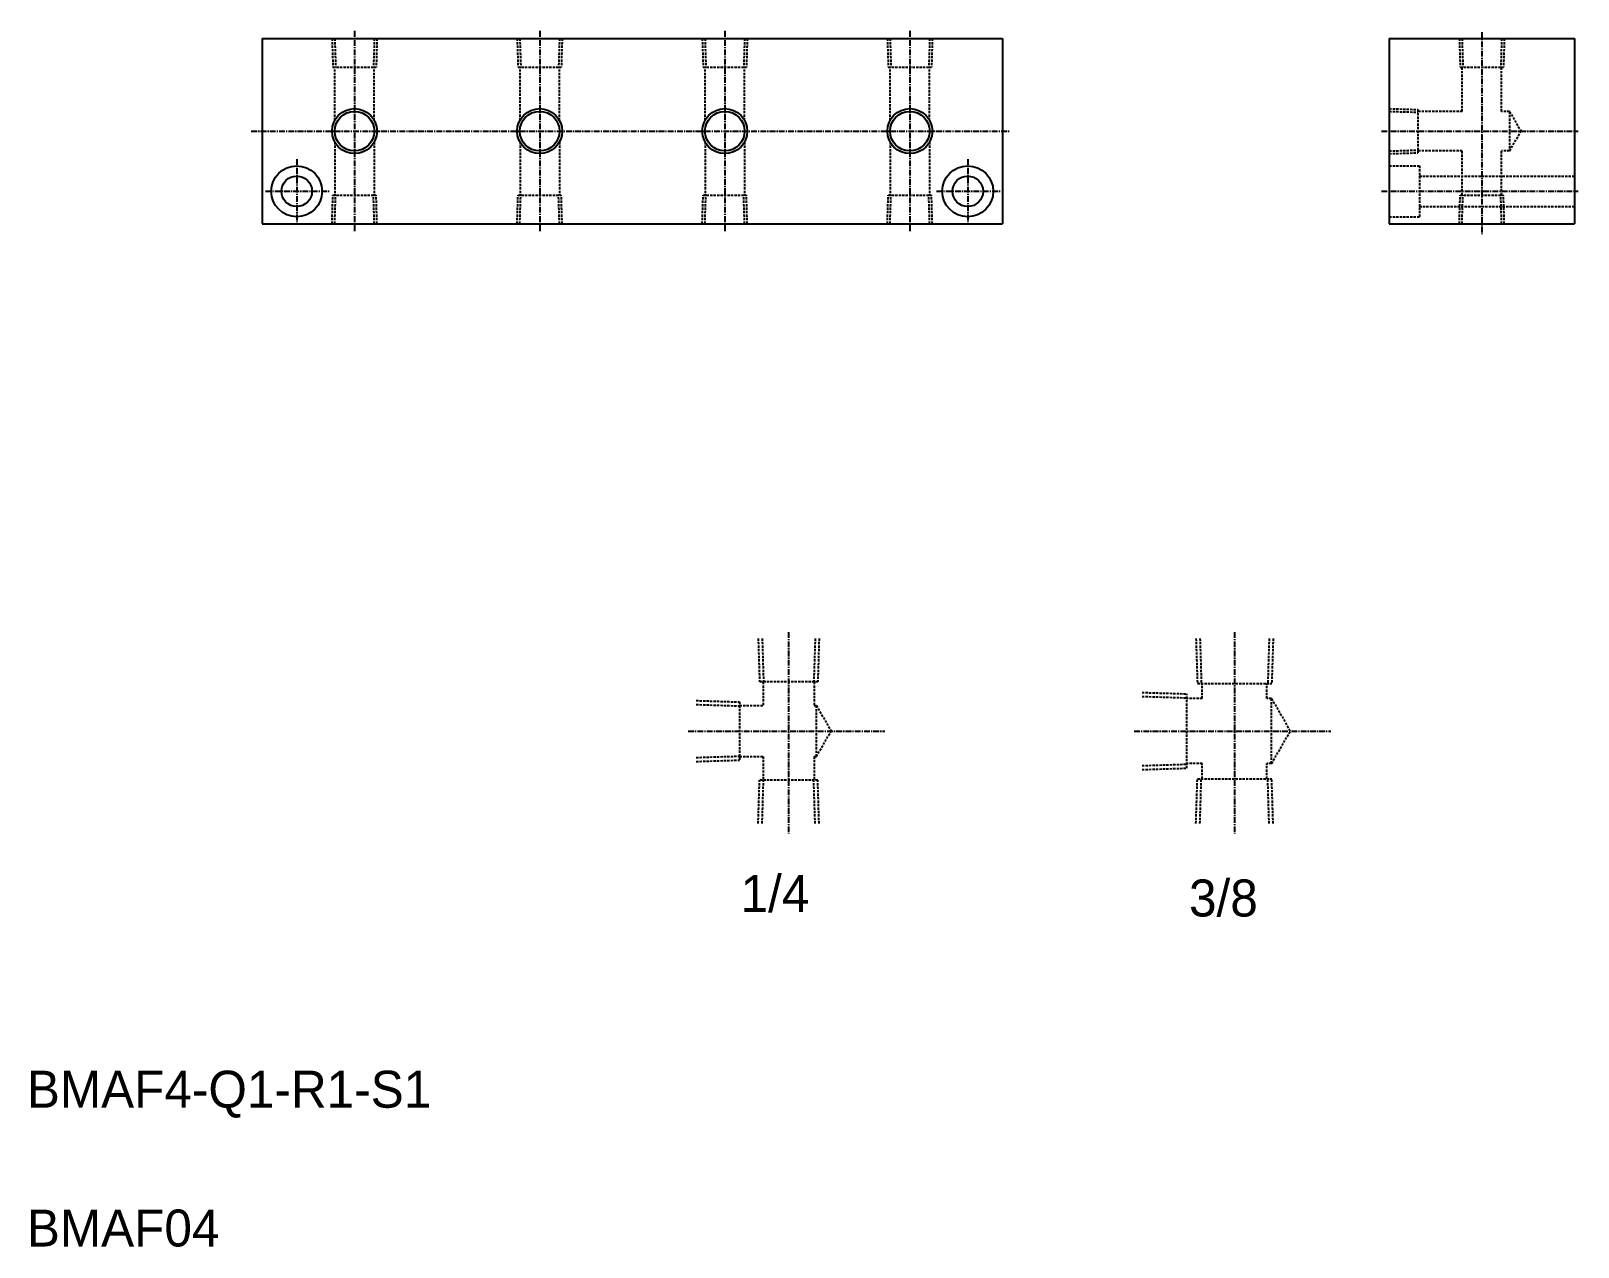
# Model space of a CAD drawing. Extents: x -221 to 113, y 542 to 805.
import ezdxf

# ---------------------------------------------------------------- set-up
doc = ezdxf.new("R2010")
doc.units = 0
doc.linetypes.add('CENTER', pattern=[2, 1.25, -0.25, 0.25, -0.25])
doc.linetypes.add('DASHED', pattern=[0.75, 0.5, -0.25])
doc.layers.get('0').update_dxf_attribs({"linetype": 'CONTINUOUS'})
doc.layers.add('CENTER', color=1, linetype='CENTER')

msp = doc.modelspace()

# ---------------------------------------------------------------- linework, layer by layer
at = {"color": 7, "linetype": 'CONTINUOUS'}
for p, q in [((-170.93, 802.95), (-10.93, 802.95)), ((-170.93, 802.95), (-170.93, 762.95)), ((-10.93, 802.95), (-10.93, 762.95)), ((72.66, 802.95), (112.66, 802.95)), ((72.66, 802.95), (72.66, 762.95)), ((112.66, 802.95), (112.66, 762.95)), ((-170.93, 762.95), (-10.93, 762.95)), ((72.66, 762.95), (112.66, 762.95))]:
    msp.add_line(p, q, dxfattribs=at)
at = {"color": 3, "linetype": 'DASHED'}
for p, q in [((-155.8, 802.95), (-155.6, 796.75)), ((-155.22, 802.95), (-155.02, 796.75)), ((-146.65, 802.95), (-146.84, 796.75)), ((-146.07, 802.95), (-146.26, 796.75)), ((-115.8, 802.95), (-115.6, 796.75)), ((-115.22, 802.95), (-115.02, 796.75)), ((-106.65, 802.95), (-106.84, 796.75)), ((-106.07, 802.95), (-106.26, 796.75)), ((-75.8, 802.95), (-75.6, 796.75)), ((-75.22, 802.95), (-75.02, 796.75)), ((-66.65, 802.95), (-66.84, 796.75)), ((-66.07, 802.95), (-66.26, 796.75)), ((-35.8, 802.95), (-35.6, 796.75)), ((-35.22, 802.95), (-35.02, 796.75)), ((-26.65, 802.95), (-26.84, 796.75)), ((-26.07, 802.95), (-26.26, 796.75)), ((87.8, 802.95), (87.99, 796.75)), ((88.38, 802.95), (88.57, 796.75)), ((96.94, 802.95), (96.75, 796.75)), ((97.52, 802.95), (97.33, 796.75)), ((-155.6, 796.75), (-146.26, 796.75)), ((-155.18, 785.31), (-155.18, 796.75)), ((-146.68, 785.31), (-146.68, 796.75)), ((-115.6, 796.75), (-106.26, 796.75)), ((-115.18, 785.31), (-115.18, 796.75)), ((-106.68, 785.31), (-106.68, 796.75)), ((-75.6, 796.75), (-66.26, 796.75)), ((-75.18, 785.31), (-75.18, 796.75)), ((-66.68, 785.31), (-66.68, 796.75)), ((-35.6, 796.75), (-26.26, 796.75)), ((-35.18, 785.31), (-35.18, 796.75)), ((-26.68, 785.31), (-26.68, 796.75)), ((87.99, 796.75), (97.33, 796.75)), ((88.41, 787.2), (88.41, 796.75)), ((96.91, 787.2), (96.91, 796.75)), ((72.66, 787.81), (78.86, 787.62)), ((72.66, 787.23), (78.86, 787.04)), ((78.86, 787.62), (78.86, 778.28)), ((88.41, 787.2), (78.86, 787.2)), ((98.66, 787.2), (96.91, 787.2)), ((98.66, 787.2), (101.11, 782.95)), ((98.66, 787.2), (98.66, 778.7)), ((98.66, 778.7), (101.11, 782.95)), ((-155.18, 780.58), (-155.18, 769.15)), ((-146.68, 780.58), (-146.68, 769.15)), ((-115.18, 780.58), (-115.18, 769.15)), ((-106.68, 780.58), (-106.68, 769.15)), ((-75.18, 780.58), (-75.18, 769.15)), ((-66.68, 780.58), (-66.68, 769.15)), ((-35.18, 780.58), (-35.18, 769.15)), ((-26.68, 780.58), (-26.68, 769.15)), ((72.66, 778.66), (78.86, 778.86)), ((72.66, 778.08), (78.86, 778.28)), ((88.41, 778.7), (78.86, 778.7)), ((88.41, 769.15), (88.41, 778.7)), ((96.91, 769.15), (96.91, 778.7)), ((98.66, 778.7), (96.91, 778.7)), ((72.66, 775.45), (79.16, 775.45)), ((79.16, 775.45), (79.16, 764.45)), ((79.16, 773.25), (112.66, 773.25)), ((-155.8, 762.95), (-155.6, 769.15)), ((-155.6, 769.15), (-146.26, 769.15)), ((-155.22, 762.95), (-155.02, 769.15)), ((-146.65, 762.95), (-146.84, 769.15)), ((-146.07, 762.95), (-146.26, 769.15)), ((-115.8, 762.95), (-115.6, 769.15)), ((-115.6, 769.15), (-106.26, 769.15)), ((-115.22, 762.95), (-115.02, 769.15)), ((-106.65, 762.95), (-106.84, 769.15)), ((-106.07, 762.95), (-106.26, 769.15)), ((-75.8, 762.95), (-75.6, 769.15)), ((-75.6, 769.15), (-66.26, 769.15)), ((-75.22, 762.95), (-75.02, 769.15)), ((-66.65, 762.95), (-66.84, 769.15)), ((-66.07, 762.95), (-66.26, 769.15)), ((-35.8, 762.95), (-35.6, 769.15)), ((-35.6, 769.15), (-26.26, 769.15)), ((-35.22, 762.95), (-35.02, 769.15)), ((-26.65, 762.95), (-26.84, 769.15)), ((-26.07, 762.95), (-26.26, 769.15)), ((87.8, 762.95), (87.99, 769.15)), ((87.99, 769.15), (97.33, 769.15)), ((88.38, 762.95), (88.57, 769.15)), ((96.94, 762.95), (96.75, 769.15)), ((97.52, 762.95), (97.33, 769.15)), ((79.16, 766.65), (112.66, 766.65)), ((72.66, 764.45), (79.16, 764.45)), ((-63.71, 673.3), (-63.41, 663.9)), ((-62.85, 673.3), (-62.56, 663.9)), ((-51.41, 673.3), (-51.7, 663.9)), ((-50.55, 673.3), (-50.84, 663.9)), ((30.89, 673.3), (31.2, 663.6)), ((31.75, 673.3), (32.05, 663.6)), ((46.7, 673.3), (46.4, 663.6)), ((47.56, 673.3), (47.25, 663.6)), ((-50.84, 663.9), (-63.41, 663.9)), ((-62.63, 663.9), (-62.63, 658.8)), ((-51.63, 663.9), (-51.63, 658.8)), ((31.2, 663.6), (47.25, 663.6)), ((32.23, 660.3), (32.23, 663.6)), ((46.23, 660.3), (46.23, 663.6)), ((-77.13, 659.88), (-67.73, 659.58)), ((-77.13, 659.02), (-67.73, 658.73)), ((-67.73, 659.58), (-67.73, 647.01)), ((-67.73, 658.8), (-62.63, 658.8)), ((-51.63, 658.8), (-51.13, 658.8)), ((-51.13, 647.8), (-51.13, 658.8)), ((-51.13, 658.8), (-47.95, 653.3)), ((19.23, 661.63), (28.93, 661.33)), ((19.23, 660.77), (28.93, 660.47)), ((28.93, 645.27), (28.93, 661.33)), ((32.23, 660.3), (28.93, 660.3)), ((47.23, 660.3), (46.23, 660.3)), ((47.23, 660.3), (51.27, 653.3)), ((47.23, 646.3), (47.23, 660.3)), ((-51.13, 647.8), (-47.95, 653.3)), ((47.23, 646.3), (51.27, 653.3)), ((-77.13, 647.58), (-67.73, 647.87)), ((-77.13, 646.72), (-67.73, 647.01)), ((-67.73, 647.8), (-62.63, 647.8)), ((-62.63, 647.8), (-62.63, 642.7)), ((-51.63, 647.8), (-51.63, 642.7)), ((-51.63, 647.8), (-51.13, 647.8)), ((19.23, 645.82), (28.93, 646.13)), ((19.23, 644.97), (28.93, 645.27)), ((32.23, 646.3), (28.93, 646.3)), ((32.23, 643), (32.23, 646.3)), ((47.23, 646.3), (46.23, 646.3)), ((46.23, 643), (46.23, 646.3)), ((-63.71, 633.3), (-63.41, 642.7)), ((-50.84, 642.7), (-63.41, 642.7)), ((-62.85, 633.3), (-62.56, 642.7)), ((-51.41, 633.3), (-51.7, 642.7)), ((-50.55, 633.3), (-50.84, 642.7)), ((30.89, 633.3), (31.2, 643)), ((31.2, 643), (47.25, 643)), ((31.75, 633.3), (32.05, 643)), ((46.7, 633.3), (46.4, 643)), ((47.56, 633.3), (47.25, 643))]:
    msp.add_line(p, q, dxfattribs=at)
for p, q in [((72.66, 792.95), (72.66, 792.95)), ((72.66, 782.95), (72.66, 782.95))]:
    msp.add_line(p, q)
at = {"color": 3, "linetype": 'CONTINUOUS'}
for centre in [(-150.93, 782.95), (-110.93, 782.95), (-70.93, 782.95), (-30.93, 782.95)]:
    msp.add_circle(centre, 4.86, dxfattribs=at)
at = {"color": 7, "linetype": 'CONTINUOUS'}
for centre, radius in [((-150.93, 782.95), 4.28), ((-110.93, 782.95), 4.28), ((-70.93, 782.95), 4.28), ((-30.93, 782.95), 4.28), ((-163.43, 769.95), 5.5), ((-163.43, 769.95), 3.3), ((-18.43, 769.95), 5.5), ((-18.43, 769.95), 3.3)]:
    msp.add_circle(centre, radius, dxfattribs=at)
at = {"layer": 'CENTER', "color": 1, "linetype": 'CENTER'}
for p, q in [((-150.93, 804.61), (-150.93, 761.27)), ((-110.93, 804.61), (-110.93, 761.27)), ((-70.93, 804.61), (-70.93, 761.27)), ((-30.93, 804.61), (-30.93, 761.27)), ((92.66, 804.33), (92.66, 760.7)), ((-173.24, 782.95), (-9.51, 782.95)), ((70.96, 782.95), (113.45, 782.95)), ((-163.43, 776.92), (-163.43, 763.31)), ((-18.43, 776.92), (-18.43, 763.31)), ((-170.18, 769.95), (-156.39, 769.95)), ((-25.18, 769.95), (-11.39, 769.95)), ((70.96, 769.95), (113.45, 769.95)), ((-57.13, 674.68), (-57.13, 631.05)), ((39.23, 674.68), (39.23, 631.05)), ((-78.83, 653.3), (-36.34, 653.3)), ((17.52, 653.3), (60.02, 653.3))]:
    msp.add_line(p, q, dxfattribs=at)

# ---------------------------------------------------------------- texts
at = {"color": 7, "linetype": 'CONTINUOUS'}
for s, p in [('1/4', (-67.53, 614.15)), ('3/8', (29.38, 613.21)), ('BMAF4-Q1-R1-S1', (-221.74, 571.88)), ('BMAF04', (-221.74, 541.88))]:
    msp.add_text(s, height=8, dxfattribs=at).set_placement(p)

doc.saveas('drawing.dxf')
